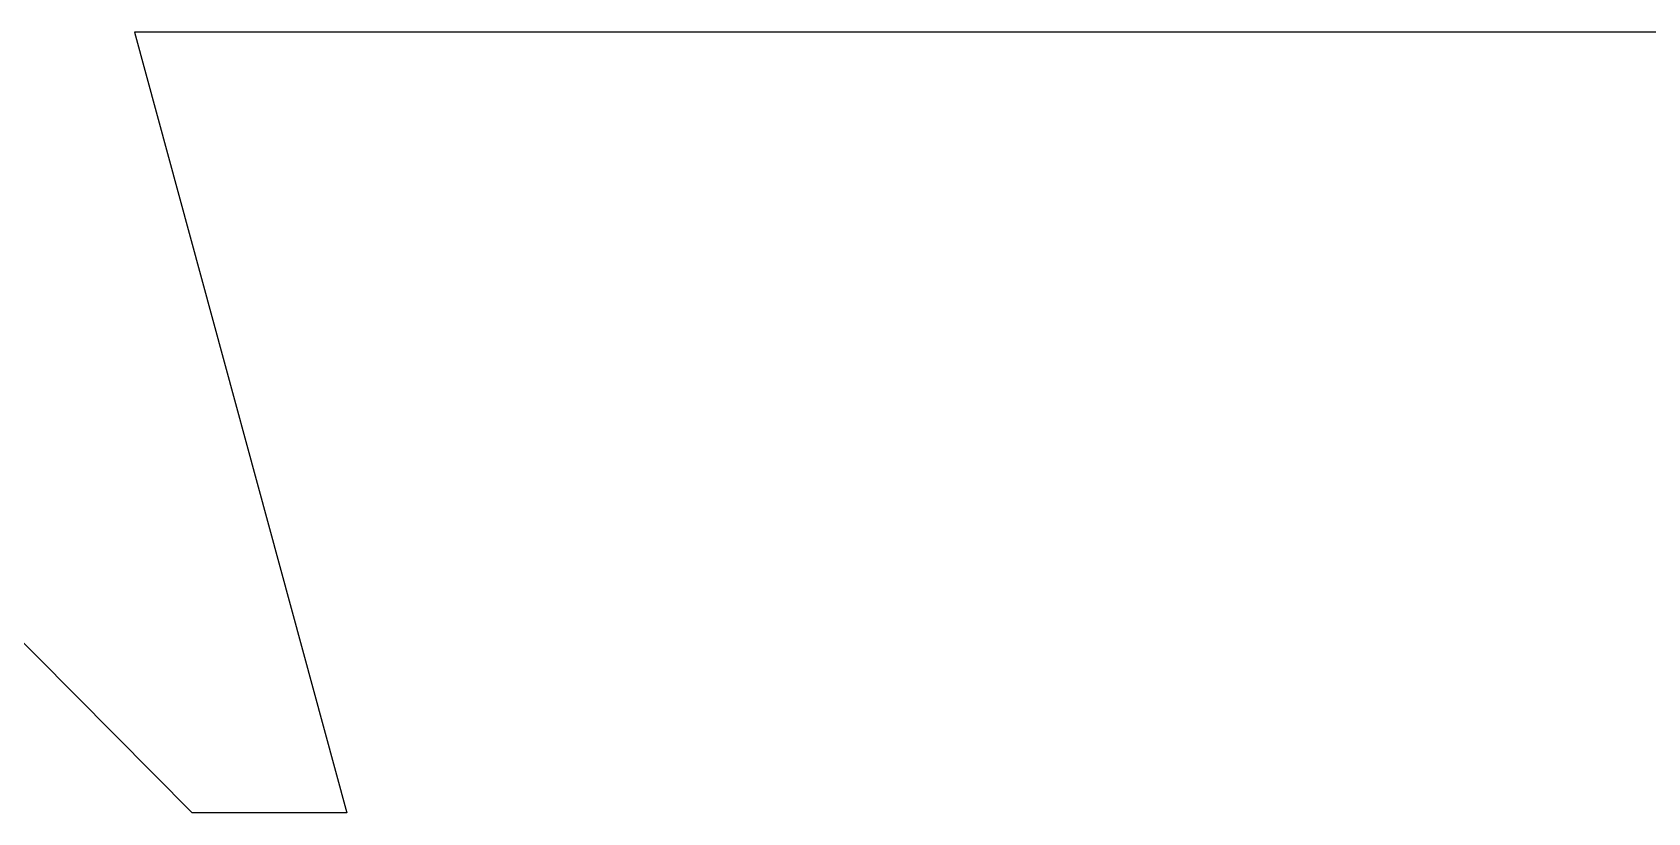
# Model space of a CAD drawing. Extents: x -211 to 2, y -103 to 318.
# Drawn here: x -202.07 to -184.87, y -100.5 to -92.19 of the extents above; entities that cross this region are included whole.
import ezdxf

# ---------------------------------------------------------------- set-up
doc = ezdxf.new("R2010")
doc.units = 0

msp = doc.modelspace()

# ---------------------------------------------------------------- linework, layer by layer
for p, q in [((-144.464, -92.1891), (-200.986, -92.1891)), ((-200.986, -92.1891), (-198.725, -100.495)), ((-144.464, -92.1891), (-200.986, -92.1891)), ((-200.986, -92.1891), (-198.725, -100.495)), ((-200.374, -100.495), (-202.485, -98.3698)), ((-200.374, -100.495), (-202.485, -98.3698)), ((-198.725, -100.495), (-200.374, -100.495)), ((-198.725, -100.495), (-200.374, -100.495)), ((-198.725, -100.495), (-198.725, -100.495)), ((-198.725, -100.495), (-198.725, -100.495))]:
    msp.add_line(p, q)

doc.saveas('drawing.dxf')
